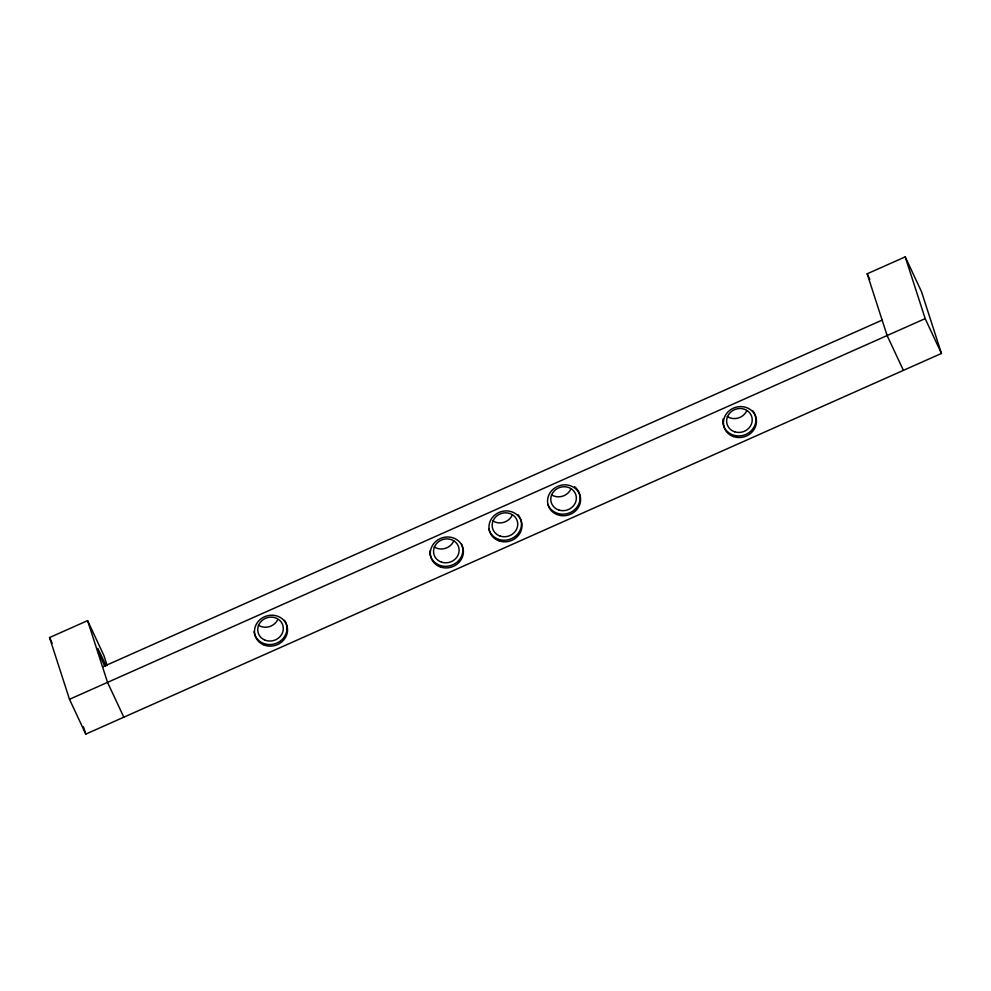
<?xml version="1.0" encoding="UTF-8"?>
<svg xmlns="http://www.w3.org/2000/svg" width="991" height="991" viewBox="0 0 991 991"><rect width="100%" height="100%" fill="white"/><g stroke="black" fill="none" stroke-linecap="round" stroke-linejoin="round"><path stroke-width="1.49" d="M903.408 370.374L887.118 335.54L867.175 273.801L905.229 256.88L921.506 291.701L941.45 353.44L85.771 734.12L69.494 699.299L49.55 637.56L87.592 620.626L103.882 655.46L107.152 665.58M102.556 666.943L882.139 320.105M69.494 699.299L925.173 318.619L905.229 256.88M925.173 318.619L941.45 353.44M867.175 273.801L869.788 279.375M123.825 717.199L107.536 682.378L87.592 620.626M49.55 637.56L52.151 643.134M83.405 726.775L85.771 734.12M277.443 620.143A12.895 11.88 -17.9 0 1 258.329 625.16M453.754 540.925A12.895 11.88 -17.9 0 1 434.194 546.933M512.372 514.849A12.895 11.88 -17.9 0 1 492.812 520.857M570.977 488.774A12.895 11.88 -17.9 0 1 551.43 494.782M746.83 410.534A12.895 11.88 -17.9 0 1 727.27 416.542M284.528 620.292A16.649 15.336 -17.9 0 1 275.981 643.419A16.649 15.336 -17.9 0 1 254.08 631.676M461.595 544.22A16.649 15.336 -17.9 0 1 449.245 565.935A16.649 15.336 -17.9 0 1 429.821 550.959M520.151 518.02A16.649 15.336 -17.9 0 1 510.105 539.228A16.649 15.336 -17.9 0 1 488.86 529.021M517.959 514.651A16.649 15.336 -17.9 0 1 519.532 516.831M574.594 486.692A16.649 15.336 -17.9 0 1 572.625 511.232A16.649 15.336 -17.9 0 1 547.862 504.233M752.665 410.633A16.649 15.336 -17.9 0 1 743.485 435.26A16.649 15.336 -17.9 0 1 723.058 418.982M104.885 666.373A13.961 0.619 66 0 1 97.539 648.436A13.961 0.619 66 0 1 105.888 665.791M733.402 436.548A16.649 15.336 -17.9 0 0 756.356 419.503A16.649 15.336 -17.9 0 0 730.045 410.125A16.649 15.336 -17.9 0 0 733.402 436.548M556.632 514.416A16.649 15.336 -17.9 0 0 580.59 498.696A16.649 15.336 -17.9 0 0 555.034 487.77A16.649 15.336 -17.9 0 0 556.632 514.416M499.328 540.987A16.649 15.336 -17.9 0 0 521.836 523.434A16.649 15.336 -17.9 0 0 495.252 514.688A16.649 15.336 -17.9 0 0 499.328 540.987M440.561 567.025A16.649 15.336 -17.9 0 0 463.243 549.658A16.649 15.336 -17.9 0 0 436.758 540.665A16.649 15.336 -17.9 0 0 440.561 567.025M263.222 644.658A16.649 15.336 -17.9 0 0 287.526 629.421A16.649 15.336 -17.9 0 0 262.268 617.95A16.649 15.336 -17.9 0 0 263.222 644.658M264.708 640.013A12.895 11.88 -17.9 0 0 283.277 627.873A12.895 11.88 -17.9 0 0 263.507 619.387A12.895 11.88 -17.9 0 0 264.708 640.013M441.577 562.17A12.895 11.88 -17.9 0 0 459.006 548.593A12.895 11.88 -17.9 0 0 438.431 541.804A12.895 11.88 -17.9 0 0 441.577 562.17M500.195 536.094A12.895 11.88 -17.9 0 0 517.624 522.505A12.895 11.88 -17.9 0 0 497.048 515.729A12.895 11.88 -17.9 0 0 500.195 536.094M558.813 510.018A12.895 11.88 -17.9 0 0 576.242 496.429A12.895 11.88 -17.9 0 0 555.666 489.653A12.895 11.88 -17.9 0 0 558.813 510.018M734.665 431.791A12.895 11.88 -17.9 0 0 752.095 418.202A12.895 11.88 -17.9 0 0 731.507 411.426A12.895 11.88 -17.9 0 0 734.665 431.791"/></g></svg>
